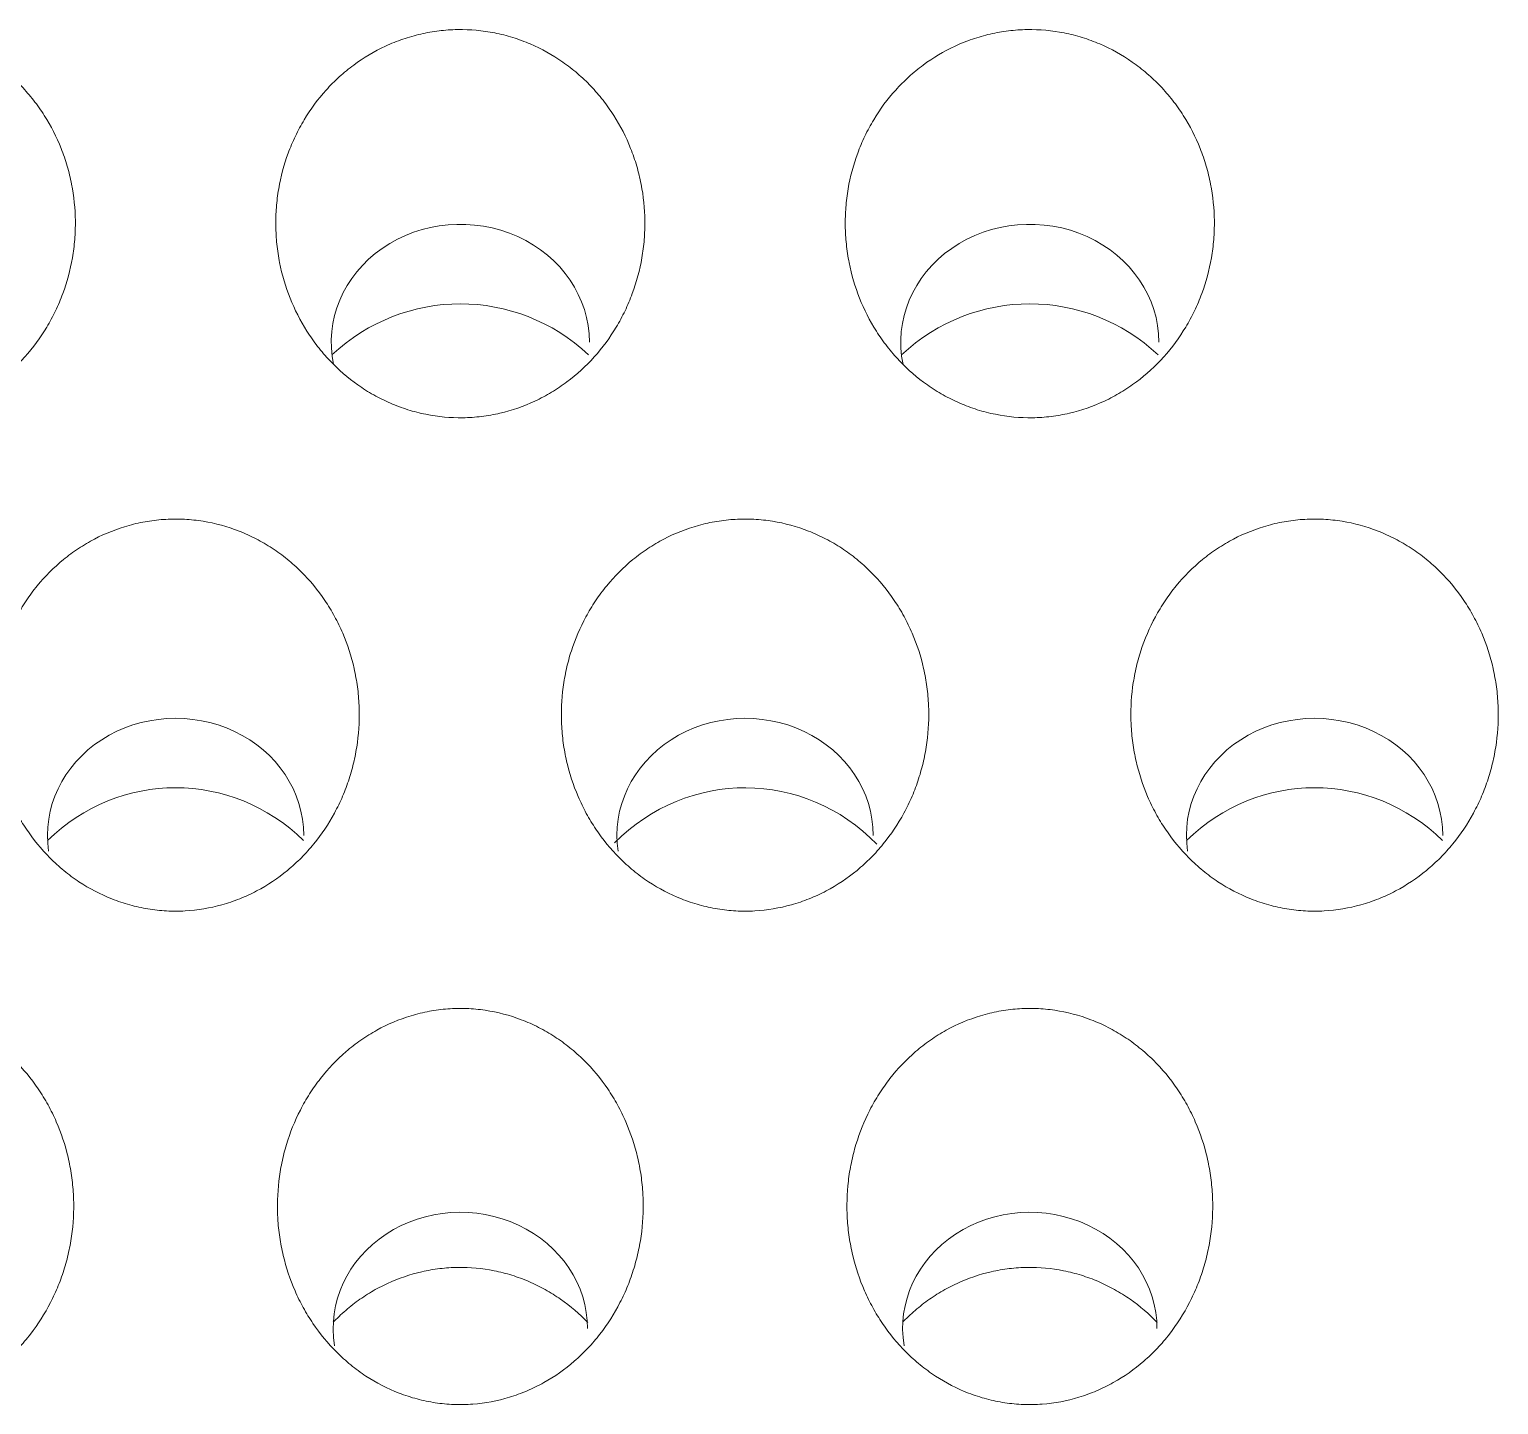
# Model space of a CAD drawing. Header units: millimetres. Extents: x 70151 to 230897, y 35202 to 113211.
# Drawn here: x 178110.4 to 178118.11, y 69166.79 to 69174 of the extents above; entities that cross this region are included whole.
import ezdxf

# ---------------------------------------------------------------- set-up
doc = ezdxf.new("R2010")
doc.units = ezdxf.units.MM
doc.header["$LTSCALE"] = 50
doc.layers.add('2-con', color=2, linetype='Continuous')
doc.layers.add('mark-B', color=2, linetype='Continuous', lineweight=20)

# ---------------------------------------------------------------- blocks, each defined once
blk = doc.blocks.new('무풍1WAY 대형')
at = {"layer": 'mark-B'}
for centre, major_axis, ratio, start_param, end_param in [((539.2648, -407.7372), (-0.6672, 0), 0.913545, 0, 3.290718), ((542.2523, -407.7372), (-0.6672, 0), 0.913545, 0, 3.290718), ((537.771, -410.3245), (-0.6722, 0), 0.913545, 0, 3.278154), ((540.7586, -410.3245), (-0.6722, 0), 0.913545, 0, 3.278154), ((543.7461, -410.3245), (-0.6722, 0), 0.913545, 0, 3.278154), ((537.771, -409.5715), (0, -1.0025), 0.971746, 5.522574, 7.043802), ((540.7586, -409.5715), (0, -1.0025), 0.971746, 5.49436, 7.06258), ((543.7461, -409.5715), (0, -1.0025), 0.971746, 5.522574, 7.043802), ((539.2648, -412.9117), (-0.6772, 0), 0.913545, 0, 3.331167), ((542.2523, -412.9117), (-0.6772, 0), 0.913545, 0, 3.331167), ((539.2648, -412.0844), (0, -1.0288), 0.971746, 5.544418, 7.02195), ((542.2523, -412.0844), (0, -1.0288), 0.971746, 5.544418, 7.02195)]:
    blk.add_ellipse(centre, major_axis=major_axis, ratio=ratio, start_param=start_param, end_param=end_param, dxfattribs=at)
for points, knots in [([(539.9132, -407.6125), (539.9599, -407.6592), (540.0012, -407.7096), (540.0558, -407.7902), (540.0728, -407.818), (540.0963, -407.8608), (540.1039, -407.8753), (540.1183, -407.9048), (540.1253, -407.9197), (540.1582, -407.9952), (540.1787, -408.0572), (540.2013, -408.1523), (540.2075, -408.1844), (540.217, -408.2493), (540.2203, -408.2822), (540.226, -408.3803), (540.2241, -408.4454), (540.2128, -408.5424), (540.2077, -408.5747), (540.1977, -408.6229), (540.194, -408.639), (540.1859, -408.6709), (540.1815, -408.6867), (540.1579, -408.7649), (540.1337, -408.8252), (540.0891, -408.9121), (540.0728, -408.9405), (540.0463, -408.9821), (540.0371, -408.9958), (540.0181, -409.0226), (540.0084, -409.0358), (539.9582, -409.1), (539.9135, -409.1472), (539.8517, -409.2004), (539.839, -409.2108), (539.8131, -409.231), (539.7998, -409.2408), (539.7593, -409.2691), (539.7315, -409.2864), (539.646, -409.3337), (539.5861, -409.3591), (539.5074, -409.3828), (539.4914, -409.3872), (539.4594, -409.3949), (539.4433, -409.3984), (539.3951, -409.4073), (539.3304, -409.4156), (539.2651, -409.4169), (539.1996, -409.4145), (539.1665, -409.4114), (539.0691, -409.397), (539.006, -409.3804), (538.9141, -409.3454), (538.8838, -409.3319), (538.8252, -409.3021), (538.7687, -409.2693), (538.7158, -409.231), (538.6775, -409.2002), (538.665, -409.1895), (538.6404, -409.1676), (538.6284, -409.1562), (538.5699, -409.0985), (538.5283, -409.0482), (538.4823, -408.9807), (538.4734, -408.9669), (538.4563, -408.9389), (538.448, -408.9246), (538.4241, -408.8813), (538.4097, -408.8519), (538.3706, -408.7621), (538.3501, -408.7002), (538.3313, -408.6203), (538.3279, -408.6041), (538.3218, -408.5717), (538.3137, -408.5232), (538.3089, -408.4745), (538.3035, -408.3769), (538.3056, -408.3117), (538.3154, -408.2299), (538.3177, -408.2135), (538.323, -408.1812), (538.3321, -408.1329), (538.3523, -408.0541), (538.3739, -407.9927), (538.3984, -407.9321), (538.412, -407.9023), (538.4572, -407.8142), (538.4923, -407.7592), (538.5521, -407.6822), (538.5733, -407.6575), (538.607, -407.6219), (538.6185, -407.6102), (538.6422, -407.5875), (538.6545, -407.5763), (538.7167, -407.5224), (538.7699, -407.4849), (538.8551, -407.4372), (538.8844, -407.4228), (538.9298, -407.4034), (538.9452, -407.3974), (538.9762, -407.3861), (538.9918, -407.3809), (539.0701, -407.3571), (539.1341, -407.3451), (539.2158, -407.339), (539.2322, -407.3382), (539.2653, -407.3376), (539.2818, -407.3378), (539.3311, -407.3397), (539.3962, -407.3458), (539.4601, -407.3591), (539.5077, -407.3717), (539.5234, -407.3763), (539.5548, -407.3866), (539.5704, -407.3921), (539.6471, -407.4218), (539.7051, -407.4518), (539.7737, -407.4968), (539.7872, -407.5061), (539.8138, -407.5256), (539.8269, -407.5358), (539.8653, -407.567), (539.8898, -407.5892), (539.9132, -407.6125)], [0, 0, 0, 0, 0.03125, 0.03125, 0.046875, 0.046875, 0.054688, 0.054688, 0.0625, 0.0625, 0.09375, 0.09375, 0.109375, 0.109375, 0.125, 0.125, 0.15625, 0.15625, 0.171875, 0.171875, 0.179688, 0.179688, 0.1875, 0.1875, 0.21875, 0.21875, 0.234375, 0.234375, 0.242188, 0.242188, 0.25, 0.25, 0.28125, 0.28125, 0.289063, 0.289063, 0.296875, 0.296875, 0.3125, 0.3125, 0.34375, 0.34375, 0.351563, 0.351563, 0.359375, 0.359375, 0.375, 0.390625, 0.390625, 0.40625, 0.40625, 0.4375, 0.4375, 0.453125, 0.453125, 0.46875, 0.484375, 0.484375, 0.492188, 0.492188, 0.5, 0.5, 0.53125, 0.53125, 0.539063, 0.539063, 0.546875, 0.546875, 0.5625, 0.5625, 0.59375, 0.59375, 0.601563, 0.601563, 0.609375, 0.625, 0.625, 0.65625, 0.65625, 0.664063, 0.664063, 0.671875, 0.6875, 0.703125, 0.703125, 0.71875, 0.71875, 0.75, 0.75, 0.765625, 0.765625, 0.773438, 0.773438, 0.78125, 0.78125, 0.8125, 0.8125, 0.828125, 0.828125, 0.835938, 0.835938, 0.84375, 0.84375, 0.875, 0.875, 0.882813, 0.882813, 0.890625, 0.890625, 0.90625, 0.921875, 0.921875, 0.929688, 0.929688, 0.9375, 0.9375, 0.96875, 0.96875, 0.976563, 0.976563, 0.984375, 0.984375, 1, 1, 1, 1]), ([(542.9007, -407.6125), (542.9475, -407.6592), (542.9888, -407.7096), (543.0434, -407.7902), (543.0603, -407.818), (543.0839, -407.8608), (543.0914, -407.8753), (543.1059, -407.9048), (543.1128, -407.9197), (543.1457, -407.9952), (543.1663, -408.0572), (543.1889, -408.1523), (543.195, -408.1844), (543.2045, -408.2493), (543.2079, -408.2822), (543.2136, -408.3803), (543.2117, -408.4454), (543.2004, -408.5424), (543.1952, -408.5747), (543.1852, -408.6229), (543.1815, -408.639), (543.1734, -408.6709), (543.1691, -408.6867), (543.1454, -408.7649), (543.1212, -408.8252), (543.0766, -408.9121), (543.0604, -408.9405), (543.0338, -408.9821), (543.0246, -408.9958), (543.0057, -409.0226), (542.9959, -409.0358), (542.9457, -409.1), (542.901, -409.1472), (542.8392, -409.2004), (542.8266, -409.2108), (542.8007, -409.231), (542.7874, -409.2408), (542.7468, -409.2691), (542.7191, -409.2864), (542.6336, -409.3337), (542.5737, -409.3591), (542.4949, -409.3828), (542.479, -409.3872), (542.4469, -409.3949), (542.4309, -409.3984), (542.3826, -409.4073), (542.318, -409.4156), (542.2527, -409.4169), (542.1871, -409.4145), (542.154, -409.4114), (542.0567, -409.397), (541.9936, -409.3804), (541.9017, -409.3454), (541.8713, -409.3319), (541.8128, -409.3021), (541.7562, -409.2693), (541.7034, -409.231), (541.6651, -409.2002), (541.6526, -409.1895), (541.628, -409.1676), (541.6159, -409.1562), (541.5575, -409.0985), (541.5159, -409.0482), (541.4699, -408.9807), (541.461, -408.9669), (541.4438, -408.9389), (541.4355, -408.9246), (541.4117, -408.8813), (541.3973, -408.8519), (541.3582, -408.7621), (541.3376, -408.7002), (541.3188, -408.6203), (541.3154, -408.6041), (541.3093, -408.5717), (541.3013, -408.5232), (541.2965, -408.4745), (541.2911, -408.3769), (541.2931, -408.3117), (541.3029, -408.2299), (541.3053, -408.2135), (541.3106, -408.1812), (541.3196, -408.1329), (541.3398, -408.0541), (541.3615, -407.9927), (541.3859, -407.9321), (541.3996, -407.9023), (541.4448, -407.8142), (541.4798, -407.7592), (541.5397, -407.6822), (541.5608, -407.6575), (541.5945, -407.6219), (541.606, -407.6102), (541.6298, -407.5875), (541.642, -407.5763), (541.7042, -407.5224), (541.7575, -407.4849), (541.8427, -407.4372), (541.872, -407.4228), (541.9173, -407.4034), (541.9327, -407.3974), (541.9637, -407.3861), (541.9793, -407.3809), (542.0576, -407.3571), (542.1216, -407.3451), (542.2034, -407.339), (542.2198, -407.3382), (542.2528, -407.3376), (542.2694, -407.3378), (542.3186, -407.3397), (542.3837, -407.3458), (542.4477, -407.3591), (542.4952, -407.3717), (542.511, -407.3763), (542.5424, -407.3866), (542.558, -407.3921), (542.6347, -407.4218), (542.6927, -407.4518), (542.7612, -407.4968), (542.7747, -407.5061), (542.8013, -407.5256), (542.8144, -407.5358), (542.8528, -407.567), (542.8773, -407.5892), (542.9007, -407.6125)], [0, 0, 0, 0, 0.03125, 0.03125, 0.046875, 0.046875, 0.054687, 0.054687, 0.0625, 0.0625, 0.09375, 0.09375, 0.109375, 0.109375, 0.125, 0.125, 0.15625, 0.15625, 0.171875, 0.171875, 0.179687, 0.179687, 0.1875, 0.1875, 0.21875, 0.21875, 0.234375, 0.234375, 0.242187, 0.242187, 0.25, 0.25, 0.28125, 0.28125, 0.289062, 0.289062, 0.296875, 0.296875, 0.3125, 0.3125, 0.34375, 0.34375, 0.351562, 0.351562, 0.359375, 0.359375, 0.375, 0.390625, 0.390625, 0.40625, 0.40625, 0.4375, 0.4375, 0.453125, 0.453125, 0.46875, 0.484375, 0.484375, 0.492187, 0.492187, 0.5, 0.5, 0.53125, 0.53125, 0.539062, 0.539062, 0.546875, 0.546875, 0.5625, 0.5625, 0.59375, 0.59375, 0.601562, 0.601562, 0.609375, 0.625, 0.625, 0.65625, 0.65625, 0.664062, 0.664062, 0.671875, 0.6875, 0.703125, 0.703125, 0.71875, 0.71875, 0.75, 0.75, 0.765625, 0.765625, 0.773438, 0.773438, 0.78125, 0.78125, 0.8125, 0.8125, 0.828125, 0.828125, 0.835938, 0.835938, 0.84375, 0.84375, 0.875, 0.875, 0.882813, 0.882813, 0.890625, 0.890625, 0.90625, 0.921875, 0.921875, 0.929688, 0.929688, 0.9375, 0.9375, 0.96875, 0.96875, 0.976563, 0.976563, 0.984375, 0.984375, 1, 1, 1, 1]), ([(545.8883, -407.6125), (545.935, -407.6592), (545.9763, -407.7096), (546.0309, -407.7902), (546.0479, -407.818), (546.0714, -407.8608), (546.079, -407.8753), (546.0934, -407.9048), (546.1004, -407.9197), (546.1333, -407.9952), (546.1538, -408.0572), (546.1764, -408.1523), (546.1826, -408.1844), (546.1921, -408.2493), (546.1954, -408.2822), (546.2011, -408.3803), (546.1992, -408.4454), (546.1879, -408.5424), (546.1828, -408.5747), (546.1728, -408.6229), (546.1691, -408.639), (546.161, -408.6709), (546.1566, -408.6867), (546.133, -408.7649), (546.1087, -408.8252), (546.0642, -408.9121), (546.0479, -408.9405), (546.0214, -408.9821), (546.0122, -408.9958), (545.9932, -409.0226), (545.9835, -409.0358), (545.9333, -409.1), (545.8886, -409.1472), (545.8268, -409.2004), (545.8141, -409.2108), (545.7882, -409.231), (545.7749, -409.2408), (545.7344, -409.2691), (545.7066, -409.2864), (545.6211, -409.3337), (545.5612, -409.3591), (545.4825, -409.3828), (545.4665, -409.3872), (545.4345, -409.3949), (545.4184, -409.3984), (545.3702, -409.4073), (545.3055, -409.4156), (545.2402, -409.4169), (545.1747, -409.4145), (545.1416, -409.4114), (545.0442, -409.397), (544.9811, -409.3804), (544.8892, -409.3454), (544.8589, -409.3319), (544.8003, -409.3021), (544.7438, -409.2693), (544.6909, -409.231), (544.6526, -409.2002), (544.6401, -409.1895), (544.6155, -409.1676), (544.6035, -409.1562), (544.545, -409.0985), (544.5034, -409.0482), (544.4574, -408.9807), (544.4485, -408.9669), (544.4314, -408.9389), (544.4231, -408.9246), (544.3992, -408.8813), (544.3848, -408.8519), (544.3457, -408.7621), (544.3252, -408.7002), (544.3064, -408.6203), (544.303, -408.6041), (544.2969, -408.5717), (544.2888, -408.5232), (544.284, -408.4745), (544.2786, -408.3769), (544.2807, -408.3117), (544.2905, -408.2299), (544.2928, -408.2135), (544.2981, -408.1812), (544.3072, -408.1329), (544.3274, -408.0541), (544.349, -407.9927), (544.3735, -407.9321), (544.3871, -407.9023), (544.4323, -407.8142), (544.4674, -407.7592), (544.5272, -407.6822), (544.5484, -407.6575), (544.582, -407.6219), (544.5936, -407.6102), (544.6173, -407.5875), (544.6296, -407.5763), (544.6917, -407.5224), (544.745, -407.4849), (544.8302, -407.4372), (544.8595, -407.4228), (544.9049, -407.4034), (544.9203, -407.3974), (544.9513, -407.3861), (544.9668, -407.3809), (545.0452, -407.3571), (545.1092, -407.3451), (545.1909, -407.339), (545.2073, -407.3382), (545.2404, -407.3376), (545.2569, -407.3378), (545.3062, -407.3397), (545.3713, -407.3458), (545.4352, -407.3591), (545.4828, -407.3717), (545.4985, -407.3763), (545.5299, -407.3866), (545.5455, -407.3921), (545.6222, -407.4218), (545.6802, -407.4518), (545.7488, -407.4968), (545.7623, -407.5061), (545.7889, -407.5256), (545.802, -407.5358), (545.8404, -407.567), (545.8649, -407.5892), (545.8883, -407.6125)], [0, 0, 0, 0, 0.03125, 0.03125, 0.046875, 0.046875, 0.054687, 0.054687, 0.0625, 0.0625, 0.09375, 0.09375, 0.109375, 0.109375, 0.125, 0.125, 0.15625, 0.15625, 0.171875, 0.171875, 0.179687, 0.179687, 0.1875, 0.1875, 0.21875, 0.21875, 0.234375, 0.234375, 0.242187, 0.242187, 0.25, 0.25, 0.28125, 0.28125, 0.289062, 0.289062, 0.296875, 0.296875, 0.3125, 0.3125, 0.34375, 0.34375, 0.351562, 0.351562, 0.359375, 0.359375, 0.375, 0.390625, 0.390625, 0.40625, 0.40625, 0.4375, 0.4375, 0.453125, 0.453125, 0.46875, 0.484375, 0.484375, 0.492188, 0.492188, 0.5, 0.5, 0.53125, 0.53125, 0.539063, 0.539063, 0.546875, 0.546875, 0.5625, 0.5625, 0.59375, 0.59375, 0.601563, 0.601563, 0.609375, 0.625, 0.625, 0.65625, 0.65625, 0.664063, 0.664063, 0.671875, 0.6875, 0.703125, 0.703125, 0.71875, 0.71875, 0.75, 0.75, 0.765625, 0.765625, 0.773438, 0.773438, 0.78125, 0.78125, 0.8125, 0.8125, 0.828125, 0.828125, 0.835938, 0.835938, 0.84375, 0.84375, 0.875, 0.875, 0.882813, 0.882813, 0.890625, 0.890625, 0.90625, 0.921875, 0.921875, 0.929688, 0.929688, 0.9375, 0.9375, 0.96875, 0.96875, 0.976563, 0.976563, 0.984375, 0.984375, 1, 1, 1, 1]), ([(539.9318, -407.7697), (539.9273, -407.7743), (539.9228, -407.779), (539.907, -407.7948), (539.8725, -407.8277), (539.8115, -407.8777), (539.7588, -407.9127), (539.7177, -407.9371), (539.7038, -407.9449), (539.6755, -407.9598), (539.6611, -407.9669), (539.5886, -408.0003), (539.5287, -408.0207), (539.4358, -408.0419), (539.4043, -408.0473), (539.3405, -408.055), (539.3087, -408.0571), (539.2134, -408.0583), (539.1502, -408.0526), (539.0717, -408.0369), (539.056, -408.0333), (539.025, -408.0255), (538.979, -408.0124), (538.9046, -407.9849), (538.8476, -407.9569), (538.8058, -407.9336), (538.7919, -407.9254), (538.7648, -407.9084), (538.7515, -407.8996), (538.6869, -407.8543), (538.6393, -407.8133), (538.5959, -407.7677)], [0, 0, 0, 0, 0.01294, 0.01294, 0.044816, 0.108567, 0.172318, 0.172318, 0.204194, 0.204194, 0.236069, 0.236069, 0.363572, 0.363572, 0.427323, 0.427323, 0.491074, 0.491074, 0.618576, 0.618576, 0.650452, 0.650452, 0.682328, 0.746079, 0.80983, 0.80983, 0.841706, 0.841706, 0.873581, 0.873581, 1, 1, 1, 1]), ([(542.9193, -407.7697), (542.9148, -407.7743), (542.9103, -407.779), (542.8945, -407.7948), (542.8601, -407.8277), (542.799, -407.8777), (542.7463, -407.9127), (542.7053, -407.9371), (542.6914, -407.9449), (542.663, -407.9598), (542.6486, -407.9669), (542.5761, -408.0003), (542.5162, -408.0207), (542.4234, -408.0419), (542.3919, -408.0473), (542.3281, -408.055), (542.2962, -408.0571), (542.201, -408.0583), (542.1378, -408.0526), (542.0592, -408.0369), (542.0435, -408.0333), (542.0125, -408.0255), (541.9665, -408.0124), (541.8922, -407.9849), (541.8351, -407.9569), (541.7933, -407.9336), (541.7795, -407.9254), (541.7524, -407.9084), (541.7391, -407.8996), (541.6744, -407.8543), (541.6269, -407.8133), (541.5834, -407.7677)], [0, 0, 0, 0, 0.01294, 0.01294, 0.044816, 0.108567, 0.172318, 0.172318, 0.204194, 0.204194, 0.236069, 0.236069, 0.363572, 0.363572, 0.427323, 0.427323, 0.491074, 0.491074, 0.618576, 0.618576, 0.650452, 0.650452, 0.682328, 0.746079, 0.80983, 0.80983, 0.841705, 0.841705, 0.873581, 0.873581, 1, 1, 1, 1]), ([(538.43, -410.2062), (538.4764, -410.2528), (538.5174, -410.3032), (538.5715, -410.3837), (538.5883, -410.4114), (538.6193, -410.4685), (538.6336, -410.4979), (538.6725, -410.5885), (538.6926, -410.6504), (538.7143, -410.7453), (538.7202, -410.7773), (538.729, -410.842), (538.732, -410.8748), (538.7366, -410.9727), (538.7338, -411.0374), (538.721, -411.1339), (538.7154, -411.166), (538.7046, -411.2139), (538.7006, -411.2299), (538.692, -411.2614), (538.6873, -411.2771), (538.6623, -411.3545), (538.6369, -411.4141), (538.5905, -411.4997), (538.5737, -411.5277), (538.5371, -411.5822), (538.5175, -411.6085), (538.4557, -411.6838), (538.41, -411.7297), (538.3469, -411.7813), (538.334, -411.7913), (538.3076, -411.8108), (538.2941, -411.8203), (538.2531, -411.8474), (538.225, -411.8639), (538.1387, -411.909), (538.0784, -411.933), (537.9991, -411.955), (537.9831, -411.959), (537.9511, -411.9661), (537.903, -411.9753), (537.8222, -411.9842), (537.757, -411.9844), (537.7079, -411.9819), (537.6915, -411.9806), (537.6588, -411.9771), (537.6425, -411.975), (537.5619, -411.962), (537.4991, -411.9448), (537.4077, -411.9091), (537.3775, -411.8954), (537.3194, -411.8653), (537.2632, -411.8324), (537.2107, -411.7939), (537.1727, -411.763), (537.1603, -411.7524), (537.1358, -411.7304), (537.1239, -411.7191), (537.0658, -411.6613), (537.0246, -411.6111), (536.979, -411.5436), (536.9702, -411.5299), (536.9532, -411.502), (536.945, -411.4877), (536.9215, -411.4444), (536.9072, -411.4151), (536.8688, -411.3254), (536.8487, -411.2636), (536.8307, -411.1839), (536.8274, -411.1678), (536.8216, -411.1355), (536.814, -411.087), (536.8098, -411.0384), (536.8055, -410.9412), (536.8084, -410.8763), (536.8194, -410.795), (536.822, -410.7787), (536.8278, -410.7466), (536.8376, -410.6986), (536.8591, -410.6205), (536.8819, -410.5597), (536.9011, -410.5148), (536.9079, -410.5), (536.9221, -410.4705), (536.9296, -410.4559), (536.9687, -410.3837), (537.0049, -410.3297), (537.0664, -410.2544), (537.0881, -410.2303), (537.1226, -410.1955), (537.1344, -410.1842), (537.1587, -410.162), (537.1712, -410.1512), (537.2344, -410.0992), (537.2883, -410.0631), (537.3745, -410.0177), (537.4042, -410.0039), (537.45, -409.9856), (537.4655, -409.9799), (537.4965, -409.9694), (537.5121, -409.9646), (537.5906, -409.9426), (537.6547, -409.9319), (537.7365, -409.9272), (537.7529, -409.9267), (537.7859, -409.9267), (537.8023, -409.9271), (537.8513, -409.9297), (537.9161, -409.9367), (537.9797, -409.9507), (538.027, -409.9637), (538.0427, -409.9685), (538.074, -409.979), (538.0895, -409.9847), (538.1656, -410.0148), (538.2233, -410.0451), (538.2914, -410.0902), (538.3048, -410.0996), (538.3312, -410.1192), (538.3442, -410.1293), (538.3824, -410.1607), (538.4067, -410.1828), (538.43, -410.2062)], [0, 0, 0, 0, 0.03125, 0.03125, 0.046875, 0.046875, 0.0625, 0.0625, 0.09375, 0.09375, 0.109375, 0.109375, 0.125, 0.125, 0.15625, 0.15625, 0.171875, 0.171875, 0.179688, 0.179688, 0.1875, 0.1875, 0.21875, 0.21875, 0.234375, 0.234375, 0.25, 0.25, 0.28125, 0.28125, 0.289063, 0.289063, 0.296875, 0.296875, 0.3125, 0.3125, 0.34375, 0.34375, 0.351563, 0.351563, 0.359375, 0.375, 0.390625, 0.390625, 0.398438, 0.398438, 0.40625, 0.40625, 0.4375, 0.4375, 0.453125, 0.453125, 0.46875, 0.484375, 0.484375, 0.492188, 0.492188, 0.5, 0.5, 0.53125, 0.53125, 0.539063, 0.539063, 0.546875, 0.546875, 0.5625, 0.5625, 0.59375, 0.59375, 0.601563, 0.601563, 0.609375, 0.625, 0.625, 0.65625, 0.65625, 0.664063, 0.664063, 0.671875, 0.6875, 0.703125, 0.703125, 0.710938, 0.710938, 0.71875, 0.71875, 0.75, 0.75, 0.765625, 0.765625, 0.773438, 0.773438, 0.78125, 0.78125, 0.8125, 0.8125, 0.828125, 0.828125, 0.835938, 0.835938, 0.84375, 0.84375, 0.875, 0.875, 0.882813, 0.882813, 0.890625, 0.890625, 0.90625, 0.921875, 0.921875, 0.929688, 0.929688, 0.9375, 0.9375, 0.96875, 0.96875, 0.976563, 0.976563, 0.984375, 0.984375, 1, 1, 1, 1]), ([(541.4175, -410.2062), (541.464, -410.2528), (541.505, -410.3032), (541.5591, -410.3837), (541.5758, -410.4114), (541.6069, -410.4685), (541.6212, -410.4979), (541.6601, -410.5885), (541.6801, -410.6504), (541.7019, -410.7453), (541.7077, -410.7773), (541.7166, -410.842), (541.7196, -410.8748), (541.7241, -410.9727), (541.7213, -411.0374), (541.7086, -411.1339), (541.7029, -411.166), (541.6921, -411.2139), (541.6882, -411.2299), (541.6795, -411.2614), (541.6749, -411.2771), (541.6499, -411.3545), (541.6245, -411.4141), (541.5781, -411.4997), (541.5612, -411.5277), (541.5246, -411.5822), (541.5051, -411.6085), (541.4432, -411.6838), (541.3975, -411.7297), (541.3345, -411.7813), (541.3216, -411.7913), (541.2952, -411.8108), (541.2817, -411.8203), (541.2407, -411.8474), (541.2126, -411.8639), (541.1263, -411.909), (541.0659, -411.933), (540.9867, -411.955), (540.9707, -411.959), (540.9387, -411.9661), (540.8905, -411.9753), (540.8098, -411.9842), (540.7446, -411.9844), (540.6955, -411.9819), (540.679, -411.9806), (540.6463, -411.9771), (540.6301, -411.975), (540.5494, -411.962), (540.4867, -411.9448), (540.3952, -411.9091), (540.3651, -411.8954), (540.307, -411.8653), (540.2508, -411.8324), (540.1983, -411.7939), (540.1603, -411.763), (540.1478, -411.7524), (540.1234, -411.7304), (540.1114, -411.7191), (540.0534, -411.6613), (540.0121, -411.6111), (539.9666, -411.5436), (539.9578, -411.5299), (539.9408, -411.502), (539.9326, -411.4877), (539.909, -411.4444), (539.8948, -411.4151), (539.8563, -411.3254), (539.8363, -411.2636), (539.8182, -411.1839), (539.8149, -411.1678), (539.8091, -411.1355), (539.8016, -411.087), (539.7973, -411.0384), (539.7931, -410.9412), (539.796, -410.8763), (539.807, -410.795), (539.8095, -410.7787), (539.8153, -410.7466), (539.8252, -410.6986), (539.8467, -410.6205), (539.8695, -410.5597), (539.8887, -410.5148), (539.8954, -410.5), (539.9096, -410.4705), (539.9171, -410.4559), (539.9563, -410.3837), (539.9924, -410.3297), (540.0539, -410.2544), (540.0757, -410.2303), (540.1102, -410.1955), (540.122, -410.1842), (540.1463, -410.162), (540.1587, -410.1512), (540.2219, -410.0992), (540.2759, -410.0631), (540.3621, -410.0177), (540.3917, -410.0039), (540.4375, -409.9856), (540.453, -409.9799), (540.4841, -409.9694), (540.4997, -409.9646), (540.5782, -409.9426), (540.6423, -409.9319), (540.724, -409.9272), (540.7405, -409.9267), (540.7734, -409.9267), (540.7899, -409.9271), (540.8389, -409.9297), (540.9036, -409.9367), (540.9673, -409.9507), (541.0146, -409.9637), (541.0303, -409.9685), (541.0615, -409.979), (541.077, -409.9847), (541.1532, -410.0148), (541.2108, -410.0451), (541.2789, -410.0902), (541.2923, -410.0996), (541.3188, -410.1192), (541.3318, -410.1293), (541.3699, -410.1607), (541.3943, -410.1828), (541.4175, -410.2062)], [0, 0, 0, 0, 0.03125, 0.03125, 0.046875, 0.046875, 0.0625, 0.0625, 0.09375, 0.09375, 0.109375, 0.109375, 0.125, 0.125, 0.15625, 0.15625, 0.171875, 0.171875, 0.179687, 0.179687, 0.1875, 0.1875, 0.21875, 0.21875, 0.234375, 0.234375, 0.25, 0.25, 0.28125, 0.28125, 0.289062, 0.289062, 0.296875, 0.296875, 0.3125, 0.3125, 0.34375, 0.34375, 0.351562, 0.351562, 0.359375, 0.375, 0.390625, 0.390625, 0.398437, 0.398437, 0.40625, 0.40625, 0.4375, 0.4375, 0.453125, 0.453125, 0.46875, 0.484375, 0.484375, 0.492187, 0.492187, 0.5, 0.5, 0.53125, 0.53125, 0.539062, 0.539062, 0.546875, 0.546875, 0.5625, 0.5625, 0.59375, 0.59375, 0.601562, 0.601562, 0.609375, 0.625, 0.625, 0.65625, 0.65625, 0.664062, 0.664062, 0.671875, 0.6875, 0.703125, 0.703125, 0.710937, 0.710937, 0.71875, 0.71875, 0.75, 0.75, 0.765625, 0.765625, 0.773437, 0.773437, 0.78125, 0.78125, 0.8125, 0.8125, 0.828125, 0.828125, 0.835937, 0.835937, 0.84375, 0.84375, 0.875, 0.875, 0.882812, 0.882812, 0.890625, 0.890625, 0.90625, 0.921875, 0.921875, 0.929687, 0.929687, 0.9375, 0.9375, 0.96875, 0.96875, 0.976562, 0.976562, 0.984375, 0.984375, 1, 1, 1, 1]), ([(544.4051, -410.2062), (544.4515, -410.2528), (544.4925, -410.3032), (544.5466, -410.3837), (544.5634, -410.4114), (544.5944, -410.4685), (544.6087, -410.4979), (544.6476, -410.5885), (544.6677, -410.6504), (544.6894, -410.7453), (544.6953, -410.7773), (544.7041, -410.842), (544.7071, -410.8748), (544.7117, -410.9727), (544.7089, -411.0374), (544.6961, -411.1339), (544.6905, -411.166), (544.6797, -411.2139), (544.6757, -411.2299), (544.6671, -411.2614), (544.6624, -411.2771), (544.6374, -411.3545), (544.612, -411.4141), (544.5656, -411.4997), (544.5488, -411.5277), (544.5122, -411.5822), (544.4926, -411.6085), (544.4308, -411.6838), (544.385, -411.7297), (544.322, -411.7813), (544.3091, -411.7913), (544.2827, -411.8108), (544.2692, -411.8203), (544.2282, -411.8474), (544.2001, -411.8639), (544.1138, -411.909), (544.0535, -411.933), (543.9742, -411.955), (543.9582, -411.959), (543.9262, -411.9661), (543.8781, -411.9753), (543.7973, -411.9842), (543.7321, -411.9844), (543.683, -411.9819), (543.6666, -411.9806), (543.6339, -411.9771), (543.6176, -411.975), (543.5369, -411.962), (543.4742, -411.9448), (543.3828, -411.9091), (543.3526, -411.8954), (543.2945, -411.8653), (543.2383, -411.8324), (543.1858, -411.7939), (543.1478, -411.763), (543.1354, -411.7524), (543.1109, -411.7304), (543.099, -411.7191), (543.0409, -411.6613), (542.9996, -411.6111), (542.9541, -411.5436), (542.9453, -411.5299), (542.9283, -411.502), (542.9201, -411.4877), (542.8966, -411.4444), (542.8823, -411.4151), (542.8439, -411.3254), (542.8238, -411.2636), (542.8058, -411.1839), (542.8025, -411.1678), (542.7967, -411.1355), (542.7891, -411.087), (542.7848, -411.0384), (542.7806, -410.9412), (542.7835, -410.8763), (542.7945, -410.795), (542.7971, -410.7787), (542.8029, -410.7466), (542.8127, -410.6986), (542.8342, -410.6205), (542.857, -410.5597), (542.8762, -410.5148), (542.883, -410.5), (542.8972, -410.4705), (542.9047, -410.4559), (542.9438, -410.3837), (542.98, -410.3297), (543.0415, -410.2544), (543.0632, -410.2303), (543.0977, -410.1955), (543.1095, -410.1842), (543.1338, -410.162), (543.1463, -410.1512), (543.2095, -410.0992), (543.2634, -410.0631), (543.3496, -410.0177), (543.3793, -410.0039), (543.4251, -409.9856), (543.4406, -409.9799), (543.4716, -409.9694), (543.4872, -409.9646), (543.5657, -409.9426), (543.6298, -409.9319), (543.7116, -409.9272), (543.728, -409.9267), (543.761, -409.9267), (543.7774, -409.9271), (543.8264, -409.9297), (543.8912, -409.9367), (543.9548, -409.9507), (544.0021, -409.9637), (544.0178, -409.9685), (544.0491, -409.979), (544.0645, -409.9847), (544.1407, -410.0148), (544.1984, -410.0451), (544.2665, -410.0902), (544.2799, -410.0996), (544.3063, -410.1192), (544.3193, -410.1293), (544.3575, -410.1607), (544.3818, -410.1828), (544.4051, -410.2062)], [0, 0, 0, 0, 0.03125, 0.03125, 0.046875, 0.046875, 0.0625, 0.0625, 0.09375, 0.09375, 0.109375, 0.109375, 0.125, 0.125, 0.15625, 0.15625, 0.171875, 0.171875, 0.179688, 0.179688, 0.1875, 0.1875, 0.21875, 0.21875, 0.234375, 0.234375, 0.25, 0.25, 0.28125, 0.28125, 0.289063, 0.289063, 0.296875, 0.296875, 0.3125, 0.3125, 0.34375, 0.34375, 0.351563, 0.351563, 0.359375, 0.375, 0.390625, 0.390625, 0.398438, 0.398438, 0.40625, 0.40625, 0.4375, 0.4375, 0.453125, 0.453125, 0.46875, 0.484375, 0.484375, 0.492188, 0.492188, 0.5, 0.5, 0.53125, 0.53125, 0.539063, 0.539063, 0.546875, 0.546875, 0.5625, 0.5625, 0.59375, 0.59375, 0.601563, 0.601563, 0.609375, 0.625, 0.625, 0.65625, 0.65625, 0.664063, 0.664063, 0.671875, 0.6875, 0.703125, 0.703125, 0.710938, 0.710938, 0.71875, 0.71875, 0.75, 0.75, 0.765625, 0.765625, 0.773438, 0.773438, 0.78125, 0.78125, 0.8125, 0.8125, 0.828125, 0.828125, 0.835938, 0.835938, 0.84375, 0.84375, 0.875, 0.875, 0.882813, 0.882813, 0.890625, 0.890625, 0.90625, 0.921875, 0.921875, 0.929688, 0.929688, 0.9375, 0.9375, 0.96875, 0.96875, 0.976563, 0.976563, 0.984375, 0.984375, 1, 1, 1, 1]), ([(540.0698, -412.9702), (540.1049, -413.0256), (540.1341, -413.0833), (540.1816, -413.203), (540.1999, -413.265), (540.2189, -413.3613), (540.2238, -413.3935), (540.2305, -413.4579), (540.2343, -413.5224), (540.2322, -413.587), (540.2285, -413.6355), (540.2269, -413.6517), (540.2228, -413.6841), (540.2205, -413.7003), (540.2068, -413.7806), (540.1901, -413.843), (540.1567, -413.9339), (540.1441, -413.9637), (540.123, -414.0077), (540.1156, -414.0223), (540.1001, -414.0511), (540.092, -414.0653), (540.0502, -414.1349), (540.0118, -414.1868), (539.9468, -414.2589), (539.9238, -414.282), (539.8875, -414.315), (539.8751, -414.3258), (539.8499, -414.3465), (539.8371, -414.3565), (539.7719, -414.4048), (539.7163, -414.4379), (539.6424, -414.4722), (539.6274, -414.4787), (539.597, -414.4909), (539.5816, -414.4966), (539.5352, -414.5125), (539.4727, -414.5304), (539.4088, -414.5416), (539.3604, -414.5474), (539.3442, -414.549), (539.3115, -414.5512), (539.2951, -414.5519), (539.2129, -414.5531), (539.1482, -414.5472), (539.0526, -414.5282), (539.021, -414.5202), (538.974, -414.5056), (538.9584, -414.5003), (538.9277, -414.489), (538.9126, -414.483), (538.8378, -414.451), (538.7811, -414.4194), (538.7141, -414.3726), (538.7009, -414.3628), (538.675, -414.3427), (538.6372, -414.3117), (538.5785, -414.2559), (538.5361, -414.2068), (538.4959, -414.1555), (538.477, -414.1286), (538.4245, -414.0462), (538.3952, -413.9885), (538.3593, -413.8982), (538.3487, -413.8674), (538.3303, -413.8046), (538.3226, -413.773), (538.304, -413.6777), (538.2974, -413.6134), (538.2964, -413.5159), (538.2975, -413.4831), (538.3027, -413.4182), (538.3068, -413.3861), (538.3233, -413.2906), (538.34, -413.2281), (538.3683, -413.1516), (538.3743, -413.1363), (538.3871, -413.1063), (538.4071, -413.0617), (538.4301, -413.019), (538.48, -412.9359), (538.5184, -412.8836), (538.6061, -412.7859), (538.6539, -412.7422), (538.7317, -412.6841), (538.7586, -412.666), (538.8005, -412.6408), (538.8147, -412.6327), (538.8437, -412.6173), (538.8584, -412.6099), (538.9324, -412.5753), (538.9936, -412.5541), (539.0728, -412.5357), (539.0887, -412.5324), (539.1209, -412.5267), (539.1372, -412.5243), (539.1862, -412.5183), (539.2187, -412.5161), (539.3162, -412.5147), (539.3809, -412.5205), (539.4614, -412.5367), (539.4775, -412.5404), (539.5092, -412.5485), (539.5563, -412.562), (539.6323, -412.5904), (539.6907, -412.6193), (539.7335, -412.6434), (539.7477, -412.6518), (539.7754, -412.6693), (539.789, -412.6784), (539.8555, -412.7253), (539.9045, -412.7679), (539.9718, -412.8389), (539.9932, -412.8639), (540.0334, -412.9157), (540.0522, -412.9425), (540.0698, -412.9702)], [0, 0, 0, 0, 0.03125, 0.03125, 0.0625, 0.0625, 0.078125, 0.078125, 0.09375, 0.109375, 0.109375, 0.117187, 0.117187, 0.125, 0.125, 0.15625, 0.15625, 0.171875, 0.171875, 0.179687, 0.179687, 0.1875, 0.1875, 0.21875, 0.21875, 0.234375, 0.234375, 0.242187, 0.242187, 0.25, 0.25, 0.28125, 0.28125, 0.289062, 0.289062, 0.296875, 0.296875, 0.3125, 0.328125, 0.328125, 0.335937, 0.335937, 0.34375, 0.34375, 0.375, 0.375, 0.390625, 0.390625, 0.398437, 0.398437, 0.40625, 0.40625, 0.4375, 0.4375, 0.445312, 0.445312, 0.453125, 0.46875, 0.484375, 0.484375, 0.5, 0.5, 0.53125, 0.53125, 0.546875, 0.546875, 0.5625, 0.5625, 0.59375, 0.59375, 0.609375, 0.609375, 0.625, 0.625, 0.65625, 0.65625, 0.664062, 0.664062, 0.671875, 0.6875, 0.6875, 0.71875, 0.71875, 0.75, 0.75, 0.765625, 0.765625, 0.773437, 0.773437, 0.78125, 0.78125, 0.8125, 0.8125, 0.820312, 0.820312, 0.828125, 0.828125, 0.84375, 0.84375, 0.875, 0.875, 0.882812, 0.882812, 0.890625, 0.90625, 0.921875, 0.921875, 0.929687, 0.929687, 0.9375, 0.9375, 0.96875, 0.96875, 0.984375, 0.984375, 1, 1, 1, 1]), ([(543.0573, -412.9702), (543.0924, -413.0256), (543.1216, -413.0833), (543.1691, -413.203), (543.1875, -413.265), (543.2065, -413.3613), (543.2113, -413.3935), (543.218, -413.4579), (543.2218, -413.5224), (543.2198, -413.587), (543.216, -413.6355), (543.2144, -413.6517), (543.2104, -413.6841), (543.208, -413.7003), (543.1943, -413.7806), (543.1777, -413.843), (543.1442, -413.9339), (543.1316, -413.9637), (543.1106, -414.0077), (543.1032, -414.0223), (543.0877, -414.0511), (543.0796, -414.0653), (543.0377, -414.1349), (542.9993, -414.1868), (542.9343, -414.2589), (542.9114, -414.282), (542.875, -414.315), (542.8626, -414.3258), (542.8374, -414.3465), (542.8246, -414.3565), (542.7594, -414.4048), (542.7039, -414.4379), (542.63, -414.4722), (542.615, -414.4787), (542.5845, -414.4909), (542.5691, -414.4966), (542.5227, -414.5125), (542.4602, -414.5304), (542.3964, -414.5416), (542.3479, -414.5474), (542.3317, -414.549), (542.2991, -414.5512), (542.2826, -414.5519), (542.2005, -414.5531), (542.1358, -414.5472), (542.0402, -414.5282), (542.0086, -414.5202), (541.9615, -414.5056), (541.9459, -414.5003), (541.9153, -414.489), (541.9001, -414.483), (541.8254, -414.451), (541.7687, -414.4194), (541.7017, -414.3726), (541.6884, -414.3628), (541.6626, -414.3427), (541.6247, -414.3117), (541.566, -414.2559), (541.5236, -414.2068), (541.4835, -414.1555), (541.4645, -414.1286), (541.4121, -414.0462), (541.3827, -413.9885), (541.3468, -413.8982), (541.3362, -413.8674), (541.3178, -413.8046), (541.3101, -413.773), (541.2915, -413.6777), (541.285, -413.6134), (541.2839, -413.5159), (541.2851, -413.4831), (541.2903, -413.4182), (541.2944, -413.3861), (541.3109, -413.2906), (541.3276, -413.2281), (541.3558, -413.1516), (541.3619, -413.1363), (541.3746, -413.1063), (541.3947, -413.0617), (541.4177, -413.019), (541.4675, -412.9359), (541.5059, -412.8836), (541.5936, -412.7859), (541.6415, -412.7422), (541.7192, -412.6841), (541.7461, -412.666), (541.788, -412.6408), (541.8023, -412.6327), (541.8313, -412.6173), (541.846, -412.6099), (541.9199, -412.5753), (541.9812, -412.5541), (542.0603, -412.5357), (542.0763, -412.5324), (542.1085, -412.5267), (542.1247, -412.5243), (542.1737, -412.5183), (542.2063, -412.5161), (542.3038, -412.5147), (542.3685, -412.5205), (542.449, -412.5367), (542.465, -412.5404), (542.4967, -412.5485), (542.5438, -412.562), (542.6199, -412.5904), (542.6782, -412.6193), (542.7211, -412.6434), (542.7352, -412.6518), (542.7629, -412.6693), (542.7765, -412.6784), (542.8431, -412.7253), (542.892, -412.7679), (542.9593, -412.8389), (542.9808, -412.8639), (543.021, -412.9157), (543.0398, -412.9425), (543.0573, -412.9702)], [0, 0, 0, 0, 0.03125, 0.03125, 0.0625, 0.0625, 0.078125, 0.078125, 0.09375, 0.109375, 0.109375, 0.117188, 0.117188, 0.125, 0.125, 0.15625, 0.15625, 0.171875, 0.171875, 0.179688, 0.179688, 0.1875, 0.1875, 0.21875, 0.21875, 0.234375, 0.234375, 0.242188, 0.242188, 0.25, 0.25, 0.28125, 0.28125, 0.289063, 0.289063, 0.296875, 0.296875, 0.3125, 0.328125, 0.328125, 0.335937, 0.335937, 0.34375, 0.34375, 0.375, 0.375, 0.390625, 0.390625, 0.398437, 0.398437, 0.40625, 0.40625, 0.4375, 0.4375, 0.445312, 0.445312, 0.453125, 0.46875, 0.484375, 0.484375, 0.5, 0.5, 0.53125, 0.53125, 0.546875, 0.546875, 0.5625, 0.5625, 0.59375, 0.59375, 0.609375, 0.609375, 0.625, 0.625, 0.65625, 0.65625, 0.664062, 0.664062, 0.671875, 0.6875, 0.6875, 0.71875, 0.71875, 0.75, 0.75, 0.765625, 0.765625, 0.773437, 0.773437, 0.78125, 0.78125, 0.8125, 0.8125, 0.820312, 0.820312, 0.828125, 0.828125, 0.84375, 0.84375, 0.875, 0.875, 0.882812, 0.882812, 0.890625, 0.90625, 0.921875, 0.921875, 0.929687, 0.929687, 0.9375, 0.9375, 0.96875, 0.96875, 0.984375, 0.984375, 1, 1, 1, 1]), ([(546.0449, -412.9702), (546.08, -413.0256), (546.1092, -413.0833), (546.1567, -413.203), (546.175, -413.265), (546.194, -413.3613), (546.1989, -413.3935), (546.2056, -413.4579), (546.2094, -413.5224), (546.2073, -413.587), (546.2036, -413.6355), (546.2019, -413.6517), (546.1979, -413.6841), (546.1956, -413.7003), (546.1819, -413.7806), (546.1652, -413.843), (546.1317, -413.9339), (546.1192, -413.9637), (546.0981, -414.0077), (546.0907, -414.0223), (546.0752, -414.0511), (546.0671, -414.0653), (546.0253, -414.1349), (545.9869, -414.1868), (545.9219, -414.2589), (545.8989, -414.282), (545.8626, -414.315), (545.8502, -414.3258), (545.825, -414.3465), (545.8122, -414.3565), (545.747, -414.4048), (545.6914, -414.4379), (545.6175, -414.4722), (545.6025, -414.4787), (545.5721, -414.4909), (545.5567, -414.4966), (545.5103, -414.5125), (545.4478, -414.5304), (545.3839, -414.5416), (545.3355, -414.5474), (545.3193, -414.549), (545.2866, -414.5512), (545.2702, -414.5519), (545.188, -414.5531), (545.1233, -414.5472), (545.0277, -414.5282), (544.9961, -414.5202), (544.949, -414.5056), (544.9335, -414.5003), (544.9028, -414.489), (544.8877, -414.483), (544.8129, -414.451), (544.7562, -414.4194), (544.6892, -414.3726), (544.676, -414.3628), (544.6501, -414.3427), (544.6123, -414.3117), (544.5535, -414.2559), (544.5112, -414.2068), (544.471, -414.1555), (544.4521, -414.1286), (544.3996, -414.0462), (544.3703, -413.9885), (544.3344, -413.8982), (544.3238, -413.8674), (544.3054, -413.8046), (544.2977, -413.773), (544.2791, -413.6777), (544.2725, -413.6134), (544.2715, -413.5159), (544.2726, -413.4831), (544.2778, -413.4182), (544.2819, -413.3861), (544.2984, -413.2906), (544.3151, -413.2281), (544.3434, -413.1516), (544.3494, -413.1363), (544.3622, -413.1063), (544.3822, -413.0617), (544.4052, -413.019), (544.4551, -412.9359), (544.4935, -412.8836), (544.5812, -412.7859), (544.629, -412.7422), (544.7067, -412.6841), (544.7337, -412.666), (544.7756, -412.6408), (544.7898, -412.6327), (544.8188, -412.6173), (544.8335, -412.6099), (544.9075, -412.5753), (544.9687, -412.5541), (545.0479, -412.5357), (545.0638, -412.5324), (545.096, -412.5267), (545.1123, -412.5243), (545.1612, -412.5183), (545.1938, -412.5161), (545.2913, -412.5147), (545.356, -412.5205), (545.4365, -412.5367), (545.4526, -412.5404), (545.4843, -412.5485), (545.5314, -412.562), (545.6074, -412.5904), (545.6658, -412.6193), (545.7086, -412.6434), (545.7228, -412.6518), (545.7505, -412.6693), (545.764, -412.6784), (545.8306, -412.7253), (545.8796, -412.7679), (545.9469, -412.8389), (545.9683, -412.8639), (546.0085, -412.9157), (546.0273, -412.9425), (546.0449, -412.9702)], [0, 0, 0, 0, 0.03125, 0.03125, 0.0625, 0.0625, 0.078125, 0.078125, 0.09375, 0.109375, 0.109375, 0.117187, 0.117187, 0.125, 0.125, 0.15625, 0.15625, 0.171875, 0.171875, 0.179687, 0.179687, 0.1875, 0.1875, 0.21875, 0.21875, 0.234375, 0.234375, 0.242187, 0.242187, 0.25, 0.25, 0.28125, 0.28125, 0.289062, 0.289062, 0.296875, 0.296875, 0.3125, 0.328125, 0.328125, 0.335937, 0.335937, 0.34375, 0.34375, 0.375, 0.375, 0.390625, 0.390625, 0.398437, 0.398437, 0.40625, 0.40625, 0.4375, 0.4375, 0.445312, 0.445312, 0.453125, 0.46875, 0.484375, 0.484375, 0.5, 0.5, 0.53125, 0.53125, 0.546875, 0.546875, 0.5625, 0.5625, 0.59375, 0.59375, 0.609375, 0.609375, 0.625, 0.625, 0.65625, 0.65625, 0.664062, 0.664062, 0.671875, 0.6875, 0.6875, 0.71875, 0.71875, 0.75, 0.75, 0.765625, 0.765625, 0.773437, 0.773437, 0.78125, 0.78125, 0.8125, 0.8125, 0.820312, 0.820312, 0.828125, 0.828125, 0.84375, 0.84375, 0.875, 0.875, 0.882812, 0.882812, 0.890625, 0.90625, 0.921875, 0.921875, 0.929687, 0.929687, 0.9375, 0.9375, 0.96875, 0.96875, 0.984375, 0.984375, 1, 1, 1, 1])]:
    blk.add_open_spline(points, degree=3, knots=knots, dxfattribs=at)
blk = doc.blocks.new('dpdjzjs')
at = {"layer": 'mark-B', "rotation": 180}
blk.add_blockref('무풍1WAY 대형', (178654.9147, 88751.491), dxfattribs=at)

msp = doc.modelspace()

# ---------------------------------------------------------------- block references
at = {"layer": '2-con'}
msp.add_blockref('dpdjzjs', (0, -19992.0434), dxfattribs=at)

doc.saveas('drawing.dxf')
